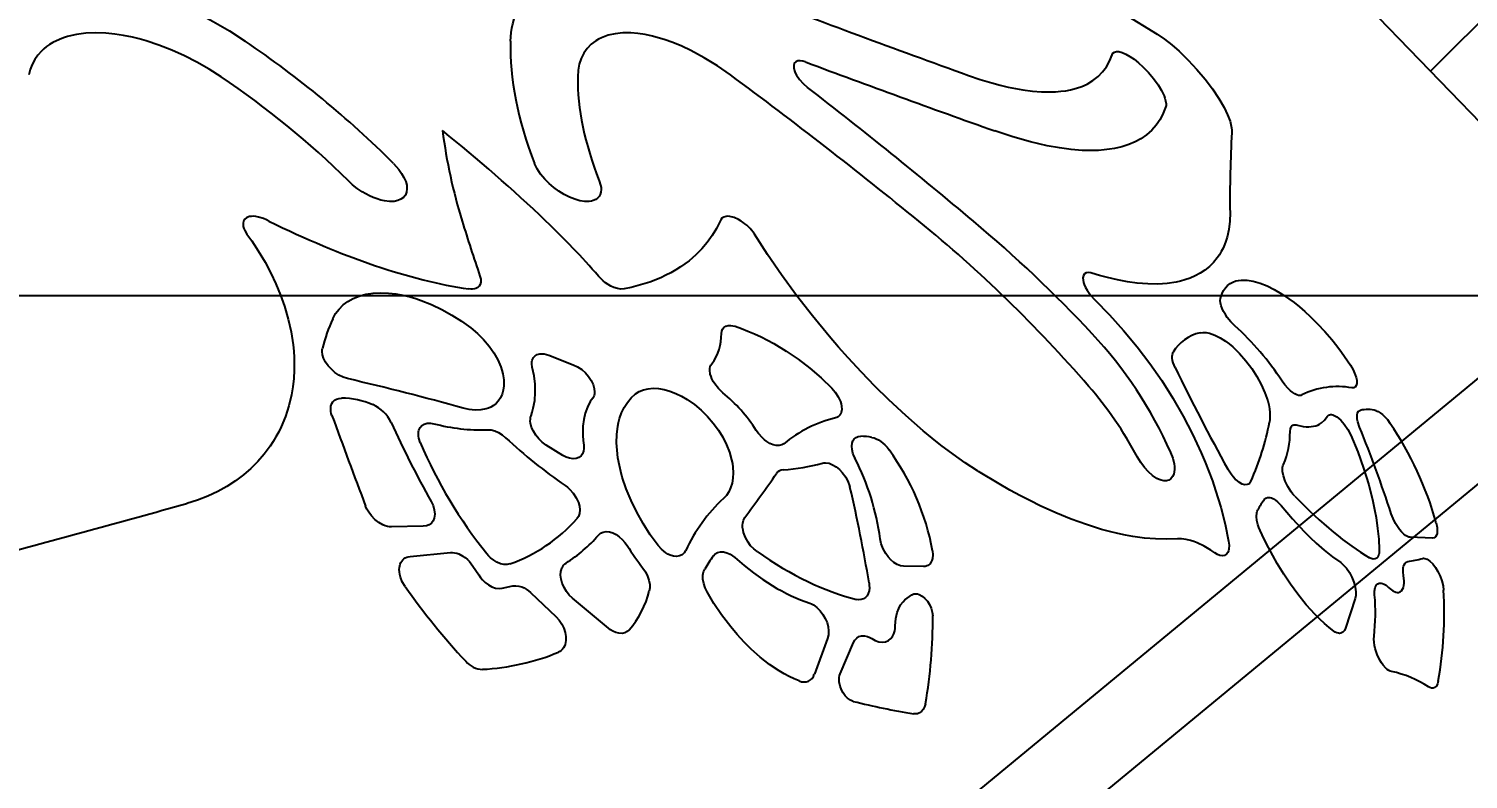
# Model space of a CAD drawing. Extents: x 5 to 829, y 5 to 582.
# Drawn here: x 136.94 to 149.3, y 414.46 to 420.91 of the extents above; entities that cross this region are included whole.
import ezdxf

# ---------------------------------------------------------------- set-up
doc = ezdxf.new("R2010")
doc.units = 0
doc.header["$LTSCALE"] = 7
doc.header["$MEASUREMENT"] = 0
doc.layers.get('DEFPOINTS').update_dxf_attribs({"linetype": 'CONTINUOUS', "lineweight": 15})
doc.layers.add('DIMENSIONS', color=2, linetype='CONTINUOUS')
doc.layers.add('HATCH', color=3, linetype='CONTINUOUS')
doc.layers.add('OUTLINE', color=7, linetype='CONTINUOUS', lineweight=25)
doc.styles.add('ITALICT', font='ITALICT.shx', dxfattribs={"width": 0.8, "height": 3})
doc.dimstyles.get("Standard").update_dxf_attribs({"dimtxt": 3, "dimasz": 3, "dimexe": 0.5, "dimexo": 0.5, "dimgap": 0.8, "dimtad": 1, "dimdsep": 46, "dimtxsty": 'ITALICT', "dimcen": 0.09, "dimazin": 2, "dimtfac": 1, "dimtmove": 0, "dimatfit": 3, "dimfxl": 1, "dimtolj": 1, "dimtzin": 0, "dimarcsym": 0})

# ---------------------------------------------------------------- blocks, each defined once
blk = doc.blocks.new('*D16')
at = {"layer": 'DEFPOINTS', "color": 0}
for p in [(138.92, 441.617), (108.774, 418.617), (150.796, 418.617)]:
    blk.add_point(p, dxfattribs=at)
at = {"layer": 'DIMENSIONS', "color": 0, "lineweight": -2}
for p, q in [((138.42, 441.617), (108.274, 441.617)), ((108.774, 438.617), (108.774, 421.617)), ((150.296, 418.617), (108.274, 418.617))]:
    blk.add_line(p, q, dxfattribs=at)
at = {"layer": 'DIMENSIONS', "color": 0}
for points in [[(109.274, 438.617), (108.274, 438.617), (108.774, 441.617)], [(108.274, 421.617), (109.274, 421.617), (108.774, 418.617)]]:
    blk.add_solid(points, dxfattribs=at)
at = {"layer": 'DIMENSIONS', "color": 0, "insert": (106.474, 430.117), "char_height": 3, "attachment_point": 5, "rotation": 90, "style": 'ITALICT'}
blk.add_mtext('\\A1;23', dxfattribs=at)
blk = doc.blocks.new('*D58')
at = {"layer": 'DEFPOINTS', "color": 0}
for p in [(145.811, 502.617), (166.811, 418.39), (158.542, 416.329)]:
    blk.add_point(p, dxfattribs=at)
at = {"layer": 'DIMENSIONS', "color": 0, "lineweight": -2}
for p, q in [((145.326, 502.496), (137.057, 500.434)), ((138.268, 497.644), (157.817, 419.24)), ((166.326, 418.269), (158.057, 416.208))]:
    blk.add_line(p, q, dxfattribs=at)
at = {"layer": 'DIMENSIONS', "color": 0}
for points in [[(138.753, 497.765), (137.783, 497.523), (137.542, 500.555)], [(157.331, 419.119), (158.302, 419.361), (158.542, 416.329)]]:
    blk.add_solid(points, dxfattribs=at)
at = {"layer": 'DIMENSIONS', "color": 0, "insert": (145.707, 477.314), "char_height": 3, "attachment_point": 5, "rotation": 284, "style": 'ITALICT'}
blk.add_mtext('\\A1;86.8', dxfattribs=at)
blk = doc.blocks.new('*D73')
at = {"layer": 'DEFPOINTS', "color": 0}
for p in [(150.569, 418.883), (151.015, 418.343), (139.695, 409.912)]:
    blk.add_point(p, dxfattribs=at)
at = {"layer": 'DIMENSIONS', "color": 0, "lineweight": -2}
for p, q in [((150.183, 418.565), (139.309, 409.594)), ((150.629, 418.025), (139.755, 409.054)), ((137.786, 412.227), (135.877, 414.541)), ((140.14, 409.372), (139.695, 409.912)), ((140.14, 409.372), (149.957, 397.472)), ((142.049, 407.058), (143.958, 404.744))]:
    blk.add_line(p, q, dxfattribs=at)
at = {"layer": 'DIMENSIONS', "color": 0}
for points in [[(137.4, 411.908), (138.171, 412.545), (139.695, 409.912)], [(142.435, 407.376), (141.664, 406.74), (140.14, 409.372)]]:
    blk.add_solid(points, dxfattribs=at)
at = {"layer": 'DIMENSIONS', "color": 0, "insert": (148.751, 402.549), "char_height": 3, "attachment_point": 5, "rotation": 309.5211, "style": 'ITALICT'}
blk.add_mtext('\\A1;%%c0.7', dxfattribs=at)
blk = doc.blocks.new('*D74')
at = {"layer": 'DEFPOINTS', "color": 0}
for p in [(145.811, 502.617), (166.811, 502.617), (161.317, 485.699), (166.811, 418.39), (166.811, 225.567)]:
    blk.add_point(p, dxfattribs=at)
at = {"layer": 'DIMENSIONS', "color": 0, "lineweight": -2}
blk.add_arc((166.811, 418.39), 67.532, 92.54547, 101.45453, dxfattribs=at)
at = {"layer": 'DIMENSIONS', "color": 0}
for points in [[(163.823, 485.356), (163.801, 486.356), (166.811, 485.923)], [(153.289, 485.065), (153.51, 484.09), (150.473, 483.917)]]:
    blk.add_solid(points, dxfattribs=at)
at = {"layer": 'DIMENSIONS', "color": 0, "insert": (158.3, 487.702), "char_height": 3, "attachment_point": 5, "rotation": 7, "style": 'ITALICT'}
blk.add_mtext('\\A1;14%%d', dxfattribs=at)

msp = doc.modelspace()

# ---------------------------------------------------------------- hatches: boundary and pattern name
at = {"layer": 'HATCH'}
h = msp.add_hatch(dxfattribs=at)
h.set_pattern_fill('ANSI31', color=256, scale=15)
h.set_pattern_definition([(45, (39.085, 223.1485), (-1.325825, 1.325825), [])])
h.paths.add_polyline_path([(163.5609, 417.9913), (161.3346, 426.9205), (151.0146, 418.3432, -0.165987), (153.3109, 411.6168), (153.3109, 410.1168, -0.061275), (151.6712, 396.7872, 0.0447876), (150.8409, 391.4828, 0.1629163), (151.1154, 390.4391, -0.2515253), (151.2393, 389.0252), (150.9987, 388.4645, 0.103378), (150.8609, 387.7828), (151.5609, 282.0428, 0.1305807), (151.9081, 280.7699, -0.2590002), (151.936, 279.3139, 0.187122), (151.6811, 277.1594), (152.8799, 272.5011, -0.0630506), (153.5109, 267.5168), (153.5109, 266.0168, -0.049859), (152.8025, 258.93, -0.4995696), (154.684, 254.5168), (160.8328, 250.9668), (163.5609, 250.9668)])
h.paths.add_polyline_path([(157.179, 443.5878), (138.9642, 441.2696), (139.8109, 434.6168, 0.1617445), (144.1742, 425.5215), (150.2231, 419.2586, -0.0116051), (150.5692, 418.8832), (161.1466, 427.6744)])
h.paths.add_polyline_path([(151.5308, 466.2415), (136.0369, 464.2696), (138.8758, 441.964), (157.0085, 444.2718)])
h.paths.add_polyline_path([(145.8826, 488.8952), (133.1096, 487.2696), (135.9485, 464.964), (151.3603, 466.9255)])
h.paths.add_polyline_path([(141.6885, 502.6168), (134.6361, 502.6168, -0.445004), (131.5679, 499.3835), (133.0213, 487.964), (145.7121, 489.5792), (144.5928, 494.0682), (143.8651, 493.8867)])
h.paths.add_polyline_path([(163.5609, 494.6168), (162.8109, 494.6168), (162.8109, 502.6168), (150.3109, 502.6168), (150.0087, 502.3146), (151.6275, 495.8221), (150.8997, 495.6407), (163.5609, 444.8595)])
h.paths.add_polyline_path([(163.5609, 502.6168), (162.8109, 502.6168), (162.8109, 494.6168), (163.5609, 494.6168)], flags=17)
h.paths.add_polyline_path([(150.0087, 502.3146), (149.39, 501.6959), (150.8997, 495.6407), (151.6275, 495.8221)])
h.paths.add_polyline_path([(142.4614, 502.6168), (141.6885, 502.6168), (143.8651, 493.8867), (144.5928, 494.0682)], flags=17)
h.paths.add_polyline_path([(142.3888, 481.3235), (144.6594, 472.2166), (149.0257, 473.3052), (146.7551, 482.4122)], flags=24)
h.paths.add_polyline_path([(138.3808, 455.1787), (147.4877, 457.4493), (146.3991, 461.8156), (137.2922, 459.545)], flags=24)
h.paths.add_polyline_path([(155.278, 485.0642), (161.8714, 485.8738), (161.3229, 490.3402), (154.7296, 489.5307)], flags=24)
h.paths.add_polyline_path([(162.118, 316.3862), (171.5038, 316.3862), (171.5038, 320.8862), (162.118, 320.8862)], flags=9)

# ---------------------------------------------------------------- linework, layer by layer
at = {"layer": 'OUTLINE'}
for p, q in [((144.1742, 425.5215), (150.2231, 419.2586)), ((147.2563, 419.33), (147.2544, 419.2586)), ((138.9994, 419.2586), (138.9791, 419.2686)), ((142.8812, 419.2686), (142.8767, 419.2586)), ((141.4051, 418.1055), (141.615, 418.0242)), ((141.5257, 417.2447), (141.381, 417.3339)), ((140.3264, 416.6359), (140.0532, 416.6315)), ((148.995, 416.5335), (148.804, 416.5415)), ((140.212, 416.3767), (140.5602, 416.4104)), ((140.7529, 416.2945), (140.8023, 416.2178)), ((144.6218, 416.289), (144.4521, 416.2926)), ((141.0051, 416.1029), (141.0955, 416.1229)), ((141.2474, 416.067), (141.4672, 415.8584)), ((141.9169, 415.76), (141.6085, 416.0172)), ((144.483, 416.0195), (144.523, 416.0464)), ((148.331, 416.0155), (148.2473, 415.759)), ((143.7986, 415.6721), (143.6855, 415.3639)), ((143.9075, 415.3687), (144.0217, 415.6366))]:
    msp.add_line(p, q, dxfattribs=at)
for points in [[(144.0417, 422.1176), (144.2806, 422.0356), (144.5196, 421.9465), (144.7587, 421.8504), (144.998, 421.7473), (145.2375, 421.6373), (145.4772, 421.5203), (145.6691, 421.4219), (145.861, 421.3191), (146.0532, 421.212), (146.1973, 421.129), (146.3415, 421.0436), (146.6302, 420.8659)], [(137.4004, 421.3656), (137.4681, 421.3564), (137.5363, 421.345), (137.607, 421.331), (137.6781, 421.3149), (137.8189, 421.277), (137.9601, 421.2312), (138.1011, 421.178), (138.2413, 421.1178), (138.3801, 421.0509), (138.522, 420.9749), (138.6613, 420.8926), (138.7971, 420.8046)], [(141.0755, 420.8046), (141.0812, 420.8806), (141.0869, 420.9172), (141.0945, 420.9528), (141.1074, 420.9984), (141.1236, 421.042), (141.1431, 421.0833), (141.1706, 421.1299), (141.2028, 421.1728), (141.2394, 421.2121), (141.2801, 421.2474), (141.3251, 421.2788), (141.3776, 421.3078), (141.4342, 421.332), (141.4947, 421.3513), (141.5586, 421.3656)], [(138.5893, 420.4987), (138.4871, 420.564), (138.382, 420.6244), (138.2745, 420.6794), (138.1655, 420.7287), (138.0554, 420.7717), (137.9452, 420.808), (137.8868, 420.8243), (137.8286, 420.8386), (137.7515, 420.8543), (137.6752, 420.866), (137.6002, 420.8734), (137.5124, 420.8765), (137.4276, 420.873), (137.3468, 420.8627), (137.3076, 420.8548), (137.2697, 420.845), (137.2342, 420.8337), (137.2002, 420.8207), (137.1428, 420.7926), (137.1158, 420.7762), (137.0905, 420.7584), (137.0674, 420.7397), (137.0458, 420.7196), (137.0146, 420.6845), (136.988, 420.6462), (136.9661, 420.6049), (136.9492, 420.561), (136.9372, 420.5146)], [(142.9652, 420.5146), (142.8539, 420.5922), (142.7399, 420.6625), (142.6823, 420.6947), (142.6244, 420.7246), (142.5473, 420.7609), (142.4705, 420.7928), (142.3943, 420.8199), (142.3448, 420.835), (142.296, 420.8479), (142.232, 420.8615), (142.1695, 420.8708), (142.1091, 420.8757), (142.0398, 420.8757), (141.9744, 420.869), (141.9136, 420.8555), (141.885, 420.8462), (141.8578, 420.8352), (141.8323, 420.8227), (141.8083, 420.8085), (141.7681, 420.7782), (141.7336, 420.7426), (141.705, 420.7021), (141.6825, 420.6571), (141.6663, 420.6079), (141.6562, 420.555), (141.6525, 420.4987)], [(146.6302, 420.8659), (146.6921, 420.8235), (146.7563, 420.7732), (146.819, 420.7186), (146.8978, 420.6423), (146.9725, 420.5618), (147.0419, 420.4791), (147.1047, 420.3959), (147.1596, 420.3138), (147.2054, 420.2344), (147.2348, 420.1734), (147.2564, 420.1164), (147.2645, 420.0876), (147.2698, 420.0607), (147.272, 420.0395), (147.272, 420.02)], [(145.0095, 420.511), (145.1113, 420.4762), (145.2108, 420.4459), (145.2809, 420.427), (145.3494, 420.4107), (145.4139, 420.3974), (145.4766, 420.3866), (145.5586, 420.3759), (145.6373, 420.3699), (145.7122, 420.3686), (145.7583, 420.3703), (145.8027, 420.374), (145.845, 420.3796), (145.8856, 420.3872), (145.9368, 420.4003), (145.9845, 420.4169), (146.0286, 420.4369), (146.0787, 420.4666), (146.1231, 420.5014), (146.1617, 420.5411), (146.1945, 420.5855), (146.2214, 420.6344), (146.2427, 420.6877)], [(146.2427, 420.6877), (146.2505, 420.702), (146.2632, 420.7117), (146.2806, 420.7163), (146.3021, 420.7155), (146.3299, 420.7082), (146.361, 420.6947), (146.3962, 420.6744), (146.4325, 420.6492), (146.4707, 420.6184), (146.508, 420.5844), (146.5563, 420.5345), (146.5996, 420.4829), (146.6377, 420.4302), (146.6674, 420.3815), (146.6896, 420.3356), (146.6976, 420.3141), (146.7032, 420.2937), (146.707, 420.2656), (146.7064, 420.2534), (146.704, 420.2425)], [(143.608, 420.6272), (143.5853, 420.6341), (143.5641, 420.6372), (143.5424, 420.6355), (143.5252, 420.6279), (143.5135, 420.615), (143.5079, 420.5968), (143.5084, 420.5746), (143.5147, 420.55), (143.5221, 420.5321), (143.5319, 420.5136), (143.5571, 420.4767), (143.59, 420.4401), (143.6279, 420.407)], [(146.704, 420.2425), (146.6825, 420.1856), (146.6554, 420.1328), (146.6226, 420.0842), (146.5841, 420.0402), (146.5399, 420.0008), (146.49, 419.9661), (146.4403, 419.9392), (146.3861, 419.9163), (146.3275, 419.8976), (146.2646, 419.8831), (146.2214, 419.8759), (146.1764, 419.8705), (146.1276, 419.8669), (146.0769, 419.8651), (145.986, 419.8668), (145.8904, 419.8742), (145.7903, 419.8873), (145.6862, 419.906), (145.6147, 419.9215), (145.5417, 419.9393), (145.3916, 419.982), (145.2366, 420.0335)], [(140.0709, 419.7534), (140.0942, 419.7287), (140.1154, 419.7032), (140.1403, 419.6683), (140.1604, 419.633), (140.1752, 419.5979), (140.1834, 419.5663), (140.1859, 419.5358), (140.1822, 419.5074), (140.1721, 419.4823), (140.1562, 419.4619), (140.1345, 419.4459), (140.1075, 419.4348), (140.0763, 419.4286), (140.0353, 419.4275), (139.9918, 419.4327), (139.9603, 419.4397), (139.9285, 419.4494), (139.8961, 419.4616), (139.8638, 419.476), (139.8017, 419.5101), (139.7593, 419.5388), (139.7193, 419.5703), (139.6826, 419.604)], [(141.8383, 419.604), (141.8498, 419.5666), (141.8528, 419.5485), (141.8539, 419.5309), (141.8521, 419.5088), (141.8465, 419.4886), (141.8372, 419.4708), (141.824, 419.4557), (141.807, 419.4436), (141.7866, 419.4348), (141.7701, 419.4305), (141.7523, 419.428), (141.7135, 419.428), (141.6721, 419.4342), (141.6293, 419.4461), (141.5831, 419.4642), (141.5373, 419.4872), (141.4914, 419.5153), (141.4476, 419.5471), (141.4067, 419.582), (141.3696, 419.6193), (141.3334, 419.6631), (141.3037, 419.7083), (141.2917, 419.731), (141.282, 419.7534)], [(138.7823, 419.2586), (138.7779, 419.24), (138.7779, 419.2269), (138.78, 419.2132), (138.785, 419.196), (138.7924, 419.1787), (138.8113, 419.1477)], [(138.9791, 419.2686), (138.9525, 419.2804), (138.911, 419.2935), (138.8884, 419.2978), (138.8665, 419.2997), (138.8494, 419.2993), (138.8337, 419.2971), (138.8111, 419.2891), (138.7935, 419.276), (138.7823, 419.2586)], [(142.8767, 419.2586), (142.845, 419.195), (142.808, 419.1339), (142.766, 419.0754), (142.7189, 419.0199), (142.6668, 418.9675), (142.6098, 418.9185), (142.5732, 418.8907), (142.535, 418.8643), (142.4952, 418.8392), (142.4537, 418.8155), (142.4106, 418.7932), (142.366, 418.7724), (142.2722, 418.7351), (142.1728, 418.7039), (142.1127, 418.6886), (142.051, 418.6753)], [(143.0572, 419.2586), (143.0332, 419.2724), (142.9963, 419.2887), (142.9605, 419.2981), (142.9437, 419.2997), (142.928, 419.299), (142.9074, 419.2937), (142.8913, 419.2833), (142.8812, 419.2686)], [(147.2544, 419.2586), (147.2463, 419.1875), (147.2316, 419.1199), (147.2216, 419.0875), (147.21, 419.0561), (147.1966, 419.0258), (147.1815, 418.9967), (147.1647, 418.9687), (147.1461, 418.942), (147.115, 418.9043), (147.0801, 418.8697), (147.0413, 418.8383), (146.9988, 418.8104), (146.9579, 418.7884), (146.9141, 418.7693), (146.8675, 418.7532), (146.8309, 418.743), (146.7928, 418.7345), (146.7162, 418.7231), (146.6348, 418.7179), (146.5489, 418.7188), (146.4592, 418.7259), (146.3763, 418.7372), (146.2909, 418.753), (146.2032, 418.7732), (146.1362, 418.7911), (146.068, 418.8113)], [(138.8113, 419.1477), (138.8534, 419.0879), (138.8934, 419.0274), (138.931, 418.9668), (138.9665, 418.9056), (139.0161, 418.8124), (139.0607, 418.7182), (139.1, 418.6231), (139.134, 418.5273), (139.166, 418.4172), (139.1905, 418.3069), (139.2074, 418.1966), (139.2129, 418.1411), (139.2163, 418.0858), (139.2176, 418.0318), (139.217, 417.9782), (139.2128, 417.9064), (139.2049, 417.8354), (139.1932, 417.7653), (139.1711, 417.6712), (139.1417, 417.5795), (139.1049, 417.4906), (139.0838, 417.4473), (139.0608, 417.4049), (139.0362, 417.3636), (139.0098, 417.3232), (138.9603, 417.2563), (138.9056, 417.1928), (138.846, 417.133), (138.7815, 417.077), (138.7123, 417.0251), (138.6387, 416.9775), (138.5609, 416.9346), (138.4756, 416.8948), (138.3863, 416.8604), (138.2935, 416.8313)], [(145.0875, 417.1118), (144.9817, 417.1812), (144.8768, 417.2551), (144.7731, 417.3329), (144.6962, 417.3938), (144.62, 417.4565), (144.4701, 417.587), (144.3239, 417.7234), (144.2051, 417.8407), (144.0892, 417.9607), (143.9764, 418.083), (143.894, 418.176), (143.8133, 418.2698), (143.6699, 418.4442), (143.5333, 418.6203), (143.4039, 418.7968), (143.2826, 418.973), (143.17, 419.1477)], [(146.068, 418.8113), (146.0601, 418.8135), (146.0383, 418.8163), (146.0197, 418.8132), (146.0057, 418.8044), (145.9968, 418.7901), (145.993, 418.7717), (145.9941, 418.7507), (145.9981, 418.7321), (146.0047, 418.7125), (146.0151, 418.6892), (146.0281, 418.6656), (146.0583, 418.6221), (146.0945, 418.5818)], [(140.813, 418.7847), (140.8191, 418.7595), (140.8198, 418.7353), (140.8143, 418.7136), (140.806, 418.7), (140.794, 418.6887), (140.7786, 418.6804), (140.7647, 418.6762), (140.7494, 418.6739), (140.7333, 418.6737), (140.7166, 418.6753)], [(142.051, 418.6753), (142.0237, 418.6738), (141.9932, 418.6787), (141.962, 418.6889), (141.9381, 418.6999), (141.9149, 418.7131), (141.8918, 418.7289), (141.87, 418.7464), (141.8316, 418.7847)], [(147.1735, 418.5925), (147.1798, 418.615), (147.1877, 418.6361), (147.2006, 418.6619), (147.2164, 418.6849), (147.235, 418.7047), (147.2563, 418.7213), (147.2805, 418.7345), (147.3073, 418.7441), (147.3288, 418.7489), (147.3516, 418.7517), (147.3763, 418.7524), (147.4023, 418.7511), (147.4565, 418.7422), (147.514, 418.7255), (147.5741, 418.7015), (147.6359, 418.6707), (147.6986, 418.6339), (147.7615, 418.5917), (147.8071, 418.5578), (147.8523, 418.5218), (147.8993, 418.4815), (147.9454, 418.4391), (148.009, 418.3762), (148.0706, 418.3098), (148.1299, 418.2405), (148.1726, 418.1869), (148.2137, 418.1323), (148.2903, 418.0204)], [(139.5491, 418.4195), (139.573, 418.4632), (139.6027, 418.503), (139.6381, 418.5384), (139.6789, 418.569), (139.7248, 418.5945), (139.7754, 418.6147), (139.8334, 418.6301), (139.8952, 418.6394), (139.9602, 418.6426), (140.0276, 418.6401), (140.089, 418.6331), (140.1513, 418.6219), (140.214, 418.6069), (140.261, 418.5931), (140.308, 418.5774), (140.3978, 418.5417), (140.4861, 418.4996), (140.5723, 418.4515), (140.6554, 418.3982), (140.7352, 418.3401)], [(146.0945, 418.5818), (146.2214, 418.4525), (146.3426, 418.318), (146.4579, 418.1789), (146.5671, 418.0354), (146.6697, 417.8881), (146.7654, 417.7372), (146.8541, 417.5833), (146.9353, 417.4266), (147.009, 417.2676), (147.043, 417.1872), (147.0749, 417.1064), (147.1047, 417.0256), (147.1324, 416.9444), (147.1767, 416.7994), (147.2141, 416.654), (147.2446, 416.5086)], [(147.2969, 418.3592), (147.2631, 418.3933), (147.2331, 418.4308), (147.216, 418.4562), (147.2011, 418.4822), (147.1891, 418.5071), (147.1799, 418.5316), (147.1738, 418.5552), (147.1717, 418.5766), (147.1735, 418.5925)], [(140.7352, 418.3401), (140.792, 418.2922), (140.8441, 418.2403), (140.8909, 418.1851), (140.9315, 418.1273), (140.9654, 418.0676), (140.9918, 418.0068), (141.0019, 417.9763), (141.0098, 417.9459), (141.0181, 417.8935), (141.0193, 417.8678), (141.0187, 417.8425), (141.0137, 417.8058), (141.004, 417.7712), (140.9892, 417.7393), (140.9695, 417.7108), (140.9509, 417.6914), (140.9296, 417.6745), (140.9056, 417.6605), (140.8861, 417.6518), (140.8654, 417.6449), (140.8208, 417.6362), (140.773, 417.6345), (140.7213, 417.6396), (140.6685, 417.6514)], [(142.8876, 418.2918), (142.8899, 418.3121), (142.8969, 418.3302), (142.9084, 418.345), (142.9243, 418.3557), (142.9441, 418.3615), (142.9667, 418.3624), (142.986, 418.3598), (143.0055, 418.3546)], [(143.0055, 418.3546), (143.0605, 418.3355), (143.1155, 418.3142), (143.1716, 418.2903), (143.2275, 418.2641), (143.3365, 418.2067), (143.4432, 418.142), (143.5469, 418.0708), (143.647, 417.9935), (143.743, 417.9107), (143.8346, 417.8231)], [(146.9992, 418.299), (147.024, 418.3021), (147.0514, 418.3006), (147.0808, 418.2948), (147.1036, 418.2878), (147.1268, 418.2786), (147.1718, 418.2557), (147.2172, 418.2265), (147.2486, 418.2031), (147.2793, 418.1775), (147.3381, 418.1212), (147.3929, 418.0592), (147.4427, 417.9932), (147.4871, 417.9243), (147.5252, 417.8538), (147.5564, 417.7828), (147.5798, 417.7127), (147.5883, 417.6783), (147.5945, 417.6447), (147.5981, 417.6141), (147.5994, 417.5846), (147.5983, 417.5574), (147.5948, 417.5318)], [(139.6747, 417.905), (139.6374, 417.9171), (139.6014, 417.9353), (139.5676, 417.9582), (139.5368, 417.985), (139.5098, 418.0148), (139.4873, 418.0466), (139.4702, 418.0794), (139.4604, 418.1092), (139.4565, 418.1385), (139.457, 418.1524), (139.4595, 418.1657)], [(141.2626, 418.0022), (141.2582, 418.0333), (141.2588, 418.049), (141.2615, 418.0638), (141.2659, 418.0761), (141.2721, 418.0873), (141.2859, 418.1017), (141.3043, 418.1121), (141.326, 418.1178), (141.3447, 418.1187), (141.3643, 418.1169), (141.3847, 418.1124), (141.4051, 418.1055)], [(146.7848, 418.0008), (146.7688, 418.0409), (146.7634, 418.0606), (146.7602, 418.0797), (146.7593, 418.0975), (146.7609, 418.1136), (146.7679, 418.1319)], [(141.2516, 417.5862), (141.2622, 417.6176), (141.271, 417.6499), (141.283, 417.7168), (141.2879, 417.7862), (141.2859, 417.8573), (141.2775, 417.9295), (141.2626, 418.0022)], [(141.615, 418.0242), (141.6521, 418.0062), (141.687, 417.9825), (141.7183, 417.9547), (141.7455, 417.9235), (141.7681, 417.8898), (141.7851, 417.8548), (141.7954, 417.8199), (141.798, 417.7896), (141.7966, 417.7743), (141.793, 417.7598), (141.7881, 417.748), (141.7814, 417.7375)], [(142.8989, 417.7839), (142.8621, 417.8191), (142.8309, 417.8592), (142.8174, 417.8812), (142.806, 417.9036), (142.7978, 417.9241), (142.7919, 417.9442), (142.7876, 417.9771), (142.7883, 417.9929), (142.7912, 418.0077), (142.7963, 418.0209), (142.8036, 418.0325)], [(148.2903, 418.0204), (148.314, 417.9792), (148.3321, 417.9373), (148.3395, 417.9137), (148.3442, 417.8913), (148.3457, 417.8761), (148.3453, 417.8622), (148.3412, 417.8453), (148.3324, 417.8329), (148.3192, 417.8263), (148.3039, 417.826)], [(142.1501, 417.773), (142.1818, 417.7936), (142.2181, 417.8088), (142.2581, 417.8182), (142.3008, 417.8217), (142.3473, 417.8193), (142.3955, 417.811), (142.4443, 417.7973), (142.4952, 417.7778), (142.5453, 417.7535), (142.5941, 417.725), (142.6557, 417.6819), (142.7138, 417.6333), (142.7678, 417.58), (142.8169, 417.5229), (142.861, 417.4628), (142.8992, 417.4005), (142.9313, 417.3364), (142.9564, 417.2723), (142.9747, 417.2077), (142.9811, 417.1755), (142.9854, 417.1435), (142.9882, 417.0962), (142.9859, 417.0504), (142.9785, 417.0065), (142.9657, 416.9654), (142.9498, 416.9318), (142.9294, 416.9014), (142.9047, 416.8749)], [(143.8346, 417.8231), (143.8652, 417.7877), (143.8903, 417.7489), (143.9089, 417.7084), (143.9152, 417.6883), (143.9193, 417.6686), (143.921, 417.6404), (143.9166, 417.6144), (143.912, 417.6027), (143.9058, 417.5922), (143.8984, 417.5837), (143.8896, 417.5766), (143.8796, 417.5712), (143.8686, 417.5675)], [(147.8744, 417.7639), (147.866, 417.7608), (147.8563, 417.7598), (147.8437, 417.7612), (147.8303, 417.7652), (147.8129, 417.7734), (147.7952, 417.7847), (147.775, 417.801), (147.7554, 417.8196), (147.7282, 417.8506), (147.704, 417.8841)], [(139.5418, 417.5872), (139.5361, 417.6052), (139.5324, 417.6233), (139.5308, 417.647), (139.5331, 417.6695), (139.5399, 417.6898), (139.55, 417.7055), (139.5638, 417.7187), (139.5809, 417.7285), (139.6006, 417.7348), (139.6222, 417.7371)], [(141.7814, 417.7375), (141.7606, 417.7069), (141.7361, 417.6594), (141.7176, 417.6079), (141.7049, 417.5529), (141.698, 417.4952), (141.6963, 417.4561), (141.6969, 417.4161), (141.6997, 417.3743), (141.7047, 417.332)], [(142.3433, 416.4711), (142.2759, 416.5634), (142.2145, 416.6588), (142.1594, 416.7567), (142.1109, 416.8563), (142.0695, 416.9568), (142.0358, 417.0576), (142.022, 417.1078), (142.0103, 417.1577), (141.9982, 417.2237), (141.9902, 417.2887), (141.9865, 417.3524), (141.9882, 417.4251), (141.9965, 417.4949), (142.0034, 417.5286), (142.0121, 417.5612), (142.0298, 417.6111), (142.0525, 417.6577), (142.0801, 417.7005), (142.1127, 417.7391), (142.1501, 417.773)], [(141.381, 417.3339), (141.3484, 417.3581), (141.319, 417.3867), (141.2934, 417.4184), (141.2725, 417.452), (141.2571, 417.4862), (141.2477, 417.5212), (141.2455, 417.5397), (141.2457, 417.5577), (141.2477, 417.5725), (141.2516, 417.5862)], [(147.8346, 417.506), (147.8857, 417.4943), (147.9102, 417.4914), (147.9337, 417.4907), (147.9737, 417.4949), (147.9924, 417.4996), (148.0099, 417.5061), (148.0262, 417.5142), (148.0415, 417.524), (148.0684, 417.5484), (148.0903, 417.5785)], [(148.0903, 417.5785), (148.0956, 417.5854), (148.1022, 417.5906), (148.1102, 417.5941), (148.1194, 417.5957), (148.1293, 417.5952), (148.1399, 417.5928), (148.1562, 417.586), (148.173, 417.5759), (148.1901, 417.5629), (148.2068, 417.5477), (148.2378, 417.513), (148.2694, 417.4669), (148.2947, 417.4182)], [(148.3691, 417.4883), (148.3541, 417.5338), (148.3497, 417.5557), (148.3476, 417.5764), (148.3484, 417.595), (148.3522, 417.6108), (148.361, 417.6245), (148.3744, 417.6321)], [(148.5116, 417.6291), (148.5285, 417.6228), (148.5466, 417.6121), (148.5655, 417.5974), (148.5838, 417.5802), (148.6081, 417.5526), (148.6301, 417.5225)], [(140.2998, 417.3552), (140.2878, 417.3922), (140.2846, 417.4113), (140.2836, 417.43), (140.2849, 417.4467), (140.2884, 417.4624), (140.2984, 417.4838), (140.3141, 417.5016), (140.3346, 417.5143), (140.3597, 417.5212), (140.3877, 417.5219), (140.4165, 417.5171)], [(140.8774, 417.4662), (140.9086, 417.4642), (140.9414, 417.4552), (140.9734, 417.4408), (141.0048, 417.421), (141.0334, 417.3974)], [(143.4235, 417.3454), (143.4051, 417.3346), (143.3827, 417.3293), (143.3581, 417.3299), (143.3308, 417.3364), (143.3034, 417.3482), (143.2768, 417.3642), (143.2573, 417.3789), (143.2388, 417.3954), (143.2057, 417.4321), (143.1868, 417.459)], [(147.7721, 417.4496), (147.7747, 417.4726), (147.7825, 417.4915), (147.7884, 417.4988), (147.7956, 417.5042), (147.8039, 417.5076), (147.8134, 417.509), (147.8237, 417.5085), (147.8346, 417.506)], [(141.7047, 417.332), (141.7063, 417.3058), (141.7031, 417.2809), (141.6947, 417.2586), (141.6812, 417.2403), (141.6625, 417.2265), (141.6394, 417.2183), (141.6122, 417.2162), (141.5835, 417.2204), (141.5544, 417.2301), (141.5257, 417.2447)], [(144.035, 417.22), (144.0251, 417.2421), (144.0171, 417.2646), (144.01, 417.2946), (144.0075, 417.3236), (144.0101, 417.3504), (144.0168, 417.3704), (144.0279, 417.3872), (144.0435, 417.3998), (144.0622, 417.4071), (144.0834, 417.4092)], [(144.1805, 417.3998), (144.1984, 417.3954), (144.2165, 417.3885), (144.2363, 417.3783), (144.2556, 417.3658), (144.2898, 417.3372), (144.3101, 417.3156), (144.3282, 417.2923)], [(148.2947, 417.4182), (148.353, 417.2771), (148.404, 417.1352), (148.4476, 416.9929), (148.4831, 416.8509), (148.4979, 416.7802), (148.5105, 416.71), (148.5239, 416.6172), (148.5333, 416.5255), (148.5386, 416.4351)], [(146.7461, 417.2703), (146.7642, 417.2214), (146.7754, 417.1726), (146.7781, 417.1483), (146.7785, 417.1249), (146.7765, 417.104), (146.7723, 417.0848), (146.7627, 417.0627), (146.7486, 417.045), (146.7299, 417.0328), (146.7104, 417.0273), (146.6888, 417.0269), (146.6659, 417.0312), (146.6473, 417.0379), (146.6284, 417.0472), (146.5911, 417.0719), (146.5557, 417.103), (146.5204, 417.1422), (146.4889, 417.1851), (146.4619, 417.2302)], [(143.7553, 417.1789), (143.7681, 417.1814), (143.7819, 417.1819), (143.8115, 417.1769), (143.8415, 417.1654), (143.8719, 417.1472), (143.9001, 417.1242), (143.9255, 417.0976), (143.9546, 417.0577), (143.9771, 417.0149), (143.9854, 416.9932), (143.9915, 416.9717)], [(146.8039, 416.5268), (146.7117, 416.5241), (146.6172, 416.5268), (146.5206, 416.535), (146.4221, 416.5485), (146.3572, 416.5601), (146.2917, 416.5737), (146.222, 416.5905), (146.1517, 416.6095), (146.0221, 416.6499), (145.8912, 416.6973), (145.7593, 416.7514), (145.6267, 416.8117), (145.5412, 416.8536), (145.4556, 416.8978), (145.3638, 416.9476), (145.2721, 416.9998), (145.0951, 417.107), (145.0875, 417.1118)], [(147.4359, 417.0218), (147.4304, 417.0119), (147.423, 417.0038), (147.4144, 416.9977), (147.4044, 416.9939), (147.3841, 416.993), (147.3616, 416.9992), (147.3382, 417.0117), (147.3196, 417.0254), (147.3016, 417.0416), (147.2826, 417.0617), (147.2653, 417.0836), (147.2367, 417.128)], [(147.8129, 416.8936), (147.796, 416.9124), (147.7801, 416.9328), (147.752, 416.9773), (147.7297, 417.024), (147.7143, 417.0702), (147.7078, 417.1065), (147.7068, 417.1238), (147.7075, 417.14), (147.7101, 417.1548), (147.7148, 417.1677)], [(141.5455, 416.9861), (141.5645, 416.972), (141.5823, 416.9562), (141.6142, 416.9205), (141.6401, 416.881), (141.6586, 416.8398), (141.667, 416.808), (141.6703, 416.7765), (141.6677, 416.7466), (141.6595, 416.7213), (141.6456, 416.6999)], [(140.3942, 416.8482), (140.4106, 416.8131), (140.421, 416.7766), (140.4244, 416.7404), (140.4233, 416.7231), (140.42, 416.7066), (140.4107, 416.6836), (140.396, 416.6638), (140.3762, 416.6487), (140.3527, 416.6393), (140.3264, 416.6359)], [(147.5501, 416.8653), (147.5625, 416.8771), (147.5788, 416.8834), (147.5978, 416.8834), (147.6132, 416.8792), (147.629, 416.8719), (147.6462, 416.8609), (147.663, 416.8474), (147.6795, 416.8313), (147.695, 416.8135)], [(140.0532, 416.6315), (140.0362, 416.6323), (140.0189, 416.6352), (139.9987, 416.6409), (139.9786, 416.6489), (139.9431, 416.6688), (139.9102, 416.6945), (139.8812, 416.7245), (139.8569, 416.7575), (139.8422, 416.783), (139.8306, 416.8092)], [(143.1934, 416.4182), (143.1644, 416.4417), (143.1384, 416.4692), (143.116, 416.4995), (143.0939, 416.5393), (143.0782, 416.5811), (143.0727, 416.6035), (143.0696, 416.6256), (143.0689, 416.6446), (143.0702, 416.6629), (143.0767, 416.689), (143.0887, 416.7114)], [(147.5148, 416.5983), (147.5039, 416.6244), (147.4951, 416.6509), (147.4869, 416.6863), (147.4835, 416.7202), (147.4856, 416.7508), (147.4891, 416.7646), (147.4943, 416.7766)], [(147.695, 416.8135), (147.7919, 416.6992), (147.8922, 416.5912), (147.9435, 416.5401), (147.9954, 416.4912), (148.0655, 416.4301), (148.1362, 416.3739), (148.2073, 416.3236)], [(148.804, 416.5415), (148.7924, 416.5434), (148.78, 416.5481), (148.7643, 416.5572), (148.7488, 416.5691), (148.7293, 416.5879), (148.7111, 416.6094), (148.6936, 416.634), (148.6777, 416.6603), (148.6568, 416.7019), (148.6406, 416.7441)], [(141.8304, 416.5597), (141.8484, 416.5753), (141.8711, 416.5856), (141.8967, 416.5897), (141.9252, 416.5872), (141.9543, 416.5784), (141.9825, 416.5646), (142.0101, 416.5457), (142.0355, 416.5232), (142.058, 416.4979), (142.0776, 416.4704)], [(148.1475, 415.7352), (148.1076, 415.7661), (148.0682, 415.7996), (148.0275, 415.8372), (147.9874, 415.8772), (147.9112, 415.9614), (147.8382, 416.0522), (147.7762, 416.1373), (147.7173, 416.2257), (147.6616, 416.3166), (147.6226, 416.385), (147.5854, 416.4542), (147.5491, 416.526), (147.5148, 416.5983)], [(149.0269, 416.6667), (149.0351, 416.6265), (149.0369, 416.6075), (149.0369, 416.5896), (149.0348, 416.5732), (149.0305, 416.5587), (149.022, 416.5448), (149.0099, 416.536), (148.995, 416.5335)], [(142.5799, 416.4266), (142.567, 416.4067), (142.5491, 416.391), (142.5272, 416.3809), (142.5016, 416.3771), (142.4741, 416.38), (142.446, 416.3889), (142.428, 416.3975), (142.4105, 416.408), (142.3912, 416.4221), (142.3731, 416.438), (142.3433, 416.4711)], [(144.4521, 416.2926), (144.4245, 416.297), (144.3961, 416.3086), (144.3688, 416.3257), (144.3425, 416.3482), (144.3188, 416.3742), (144.2982, 416.4027), (144.2758, 416.4433), (144.2596, 416.4856), (144.2506, 416.5275)], [(147.126, 416.4067), (147.092, 416.4308), (147.0339, 416.4662), (146.9752, 416.4943), (146.9459, 416.5053), (146.9166, 416.5142), (146.8782, 416.5226), (146.8404, 416.5268), (146.8039, 416.5268)], [(147.2446, 416.5086), (147.2485, 416.4727), (147.2463, 416.4392), (147.2425, 416.4243), (147.237, 416.411), (147.2255, 416.3955), (147.2097, 416.3851), (147.1909, 416.3811), (147.1699, 416.3839), (147.1478, 416.3928), (147.126, 416.4067)], [(140.1692, 416.1197), (140.1459, 416.1585), (140.1293, 416.1999), (140.1238, 416.2215), (140.1204, 416.2431), (140.1194, 416.2634), (140.1206, 416.283), (140.1274, 416.3114), (140.133, 416.3245), (140.1404, 416.3366), (140.1493, 416.3474), (140.1598, 416.3568), (140.1714, 416.3644), (140.184, 416.3703), (140.1976, 416.3745), (140.212, 416.3767)], [(140.5602, 416.4104), (140.5767, 416.4108), (140.5938, 416.4091), (140.613, 416.4047), (140.6321, 416.3981), (140.667, 416.3802), (140.687, 416.3663), (140.7056, 416.3506), (140.723, 416.3331), (140.7388, 416.3144), (140.7529, 416.2945)], [(141.071, 416.3123), (141.0453, 416.3067), (141.0171, 416.3074), (140.9884, 416.3139), (140.9589, 416.3263), (140.9308, 416.3434), (140.9048, 416.3642), (140.887, 416.3817), (140.8707, 416.4005)], [(142.8178, 416.3829), (142.8339, 416.3997), (142.8547, 416.4115), (142.8787, 416.4171), (142.9056, 416.4162), (142.9336, 416.4088), (142.9611, 416.396), (142.9817, 416.3827), (143.0012, 416.3671)], [(144.7004, 416.4249), (144.7034, 416.3904), (144.7001, 416.3577), (144.6959, 416.3427), (144.6899, 416.3291), (144.677, 416.3111), (144.6594, 416.2977), (144.6384, 416.2903), (144.6218, 416.289)], [(148.5386, 416.4351), (148.5372, 416.4061), (148.5345, 416.3929), (148.5303, 416.381), (148.5247, 416.3708), (148.5176, 416.3628), (148.5037, 416.3549), (148.4867, 416.3533), (148.4679, 416.358), (148.4535, 416.3653)], [(148.9106, 416.3597), (148.9195, 416.361), (148.9294, 416.3601), (148.9507, 416.3521), (148.9723, 416.3373), (148.9976, 416.3121), (149.0209, 416.2814), (149.0413, 416.2477), (149.0604, 416.2077), (149.0754, 416.1663), (149.0859, 416.1251), (149.0908, 416.0859)], [(140.8023, 416.2178), (140.8172, 416.1967), (140.834, 416.1767), (140.8588, 416.1526), (140.8862, 416.1319), (140.9161, 416.1156), (140.9462, 416.105), (140.9766, 416.1005), (141.0051, 416.1029)], [(141.6085, 416.0172), (141.5801, 416.0447), (141.5555, 416.0761), (141.5351, 416.1103), (141.5198, 416.146), (141.5099, 416.182), (141.5062, 416.2158), (141.5085, 416.2485), (141.5121, 416.2639), (141.5173, 416.2783), (141.5239, 416.2907), (141.5319, 416.3019), (141.5415, 416.3118), (141.5524, 416.3199)], [(142.2134, 416.276), (142.2354, 416.2433), (142.2528, 416.2081), (142.265, 416.1717), (142.2714, 416.1353), (142.2717, 416.1066), (142.2674, 416.0795)], [(142.7641, 416.0723), (142.7472, 416.1074), (142.7352, 416.144), (142.7289, 416.181), (142.7288, 416.2165), (142.7338, 416.243), (142.7436, 416.2666)], [(148.2073, 416.3236), (148.2325, 416.3031), (148.256, 416.2773), (148.2819, 416.2401), (148.3034, 416.1992), (148.3203, 416.1564), (148.3318, 416.1135), (148.3371, 416.0721), (148.3364, 416.0421), (148.331, 416.0155)], [(148.7476, 416.2102), (148.7435, 416.2456), (148.7446, 416.2781), (148.7473, 416.2926), (148.7517, 416.3054), (148.7595, 416.3184), (148.7701, 416.3276), (148.7829, 416.3322)], [(141.0955, 416.1229), (141.12, 416.1254), (141.1462, 416.1225), (141.1726, 416.1149), (141.1919, 416.1063), (141.2106, 416.0958), (141.2296, 416.0823), (141.2474, 416.067)], [(144.1554, 416.1486), (144.1578, 416.1283), (144.1583, 416.1082), (144.1556, 416.0825), (144.1489, 416.0587), (144.1379, 416.0381), (144.1244, 416.0234), (144.1077, 416.0124), (144.0885, 416.006), (144.0678, 416.0046), (144.0462, 416.0078)], [(148.4988, 416.0465), (148.4986, 416.0794), (148.5038, 416.1088), (148.5087, 416.1212), (148.515, 416.1317), (148.5256, 416.1417), (148.5388, 416.1474), (148.5539, 416.1482), (148.5673, 416.1452), (148.581, 416.139), (148.5964, 416.129), (148.617, 416.1109)], [(148.617, 416.1109), (148.6319, 416.097), (148.6557, 416.0799), (148.6799, 416.0695), (148.6916, 416.0673), (148.7025, 416.0673), (148.7173, 416.0717), (148.7295, 416.0809), (148.7391, 416.0942), (148.7455, 416.1095), (148.7497, 416.1271), (148.7519, 416.1465), (148.7521, 416.1671), (148.7476, 416.2102)], [(143.556, 415.3066), (143.5124, 415.3248), (143.4691, 415.3454), (143.4258, 415.3683), (143.3831, 415.3934), (143.2999, 415.449), (143.2197, 415.5115), (143.1427, 415.58), (143.0814, 415.6409), (143.0226, 415.7049), (142.9667, 415.7716), (142.9266, 415.8231), (142.8882, 415.8757), (142.8234, 415.9726), (142.7641, 416.0723)], [(143.6456, 415.9745), (143.6619, 415.968), (143.6778, 415.9595), (143.7081, 415.9378), (143.7358, 415.9101), (143.7597, 415.8784), (143.7793, 415.8438), (143.7942, 415.8076), (143.8039, 415.7707), (143.8079, 415.7362), (143.8063, 415.7028), (143.7986, 415.6721)], [(144.3802, 415.7797), (144.3817, 415.8114), (144.3853, 415.8424), (144.3903, 415.8691), (144.3971, 415.8947), (144.41, 415.929), (144.4266, 415.9603), (144.4471, 415.9878), (144.4641, 416.0048), (144.483, 416.0195)], [(144.523, 416.0464), (144.54, 416.054), (144.5594, 416.0558), (144.5721, 416.0539), (144.5851, 416.0499), (144.6105, 416.0365), (144.6349, 416.0164), (144.6563, 415.9918), (144.674, 415.9644), (144.6888, 415.9319), (144.6985, 415.8983), (144.7021, 415.8654)], [(141.4672, 415.8584), (141.4937, 415.8288), (141.516, 415.7956), (141.5334, 415.76), (141.5455, 415.7233), (141.5514, 415.6882), (141.5514, 415.6537), (141.5448, 415.621), (141.5389, 415.6058), (141.5312, 415.5918), (141.5223, 415.5798), (141.5118, 415.5694), (141.5002, 415.5609), (141.4874, 415.5543)], [(142.0956, 415.7464), (142.0784, 415.7313), (142.0571, 415.7208), (142.0334, 415.7158), (142.0073, 415.7165), (141.9807, 415.723), (141.9547, 415.7344), (141.9352, 415.7462), (141.9169, 415.76)], [(144.1803, 415.6701), (144.2093, 415.6541), (144.2394, 415.6436), (144.269, 415.6397), (144.2966, 415.6431), (144.3216, 415.6536), (144.3426, 415.6702), (144.3574, 415.6897), (144.3685, 415.7128), (144.3758, 415.7384), (144.379, 415.7587), (144.3802, 415.7797)], [(148.2473, 415.759), (148.2385, 415.7397), (148.2255, 415.725), (148.2089, 415.7168), (148.1981, 415.7154), (148.1867, 415.7164), (148.1736, 415.7203), (148.1603, 415.7267), (148.1475, 415.7352)], [(144.0217, 415.6366), (144.0332, 415.6577), (144.049, 415.6753), (144.0685, 415.6879), (144.0912, 415.6946), (144.1159, 415.6949), (144.1415, 415.6892), (144.1612, 415.6811), (144.1803, 415.6701)], [(148.6439, 415.3875), (148.6316, 415.3911), (148.6191, 415.3974), (148.6064, 415.4061), (148.5941, 415.4167), (148.5711, 415.4422), (148.5562, 415.4632), (148.5428, 415.4857), (148.5203, 415.5339), (148.5038, 415.5847), (148.4977, 415.6126), (148.4938, 415.64), (148.4924, 415.6662), (148.4938, 415.6909)], [(144.0201, 415.1309), (143.995, 415.141), (143.9712, 415.1577), (143.9501, 415.1791), (143.9318, 415.2042), (143.9173, 415.2316), (143.9067, 415.2604), (143.899, 415.2983), (143.8979, 415.318), (143.8991, 415.337), (143.9022, 415.3535), (143.9075, 415.3687)], [(149.0449, 415.3041), (149.0386, 415.2816), (149.0286, 415.263), (149.0221, 415.2558), (149.0148, 415.2503), (149.0018, 415.2454), (148.9872, 415.2454), (148.9719, 415.2501), (148.9603, 415.2563)], [(144.6396, 415.1111), (144.6325, 415.0852), (144.6208, 415.0618), (144.6047, 415.0428), (144.5892, 415.0319), (144.5715, 415.0252), (144.5522, 415.023), (144.5375, 415.0242)]]:
    msp.add_lwpolyline(points, dxfattribs=at)
for centre, radius, start, end in [((181.957, 523.0222), 108.9665, 249.123333, 250.179588), ((133.9249, 413.6006), 8.6967, 45.03126, 55.92872), ((181.2153, 521.2476), 107.4187, 249.506602, 250.431178), ((134.4646, 414.3407), 7.4116, 45.24765, 56.18562), ((118.3685, 387.1748), 41.4313, 50.7494, 53.58169), ((116.7726, 385.6558), 43.9186, 49.91708, 52.3036), ((145.0743, 420.624), 4.6204, 187.30775, 197.18804), ((131.6204, 409.0106), 14.1515, 46.39938, 51.18023), ((157.0622, 419.4525), 9.8066, 176.68286, 180.71613), ((155.9116, 423.9227), 15.9487, 197.00446, 198.79359), ((136.7166, 414.3592), 6.7638, 40.86635, 46.41562), ((142.8617, 418.9458), 0.3687, 33.21198, 58.00171), ((137.1948, 410.1971), 11.6914, 40.83109, 50.80938), ((137.5527, 410.3369), 11.6546, 43.03361, 49.95177), ((140.9195, 417.7934), 1.5068, 155.44918, 165.69823), ((145.6347, 416.5248), 2.4757, 33.30041, 47.81947), ((142.4658, 418.2832), 0.4213, 323.42266, 1.17094), ((143.4241, 415.8047), 3.6313, 23.80579, 43.19332), ((147.0759, 417.9497), 0.3576, 102.37164, 149.38747), ((161.3636, 424.9967), 16.1705, 205.63486, 209.11803), ((134.3963, 395.1432), 23.3657, 74.42872, 76.94415), ((143.4659, 415.6165), 3.403, 28.3071, 40.82664), ((148.1796, 417.1541), 0.6825, 79.5236, 116.58705), ((139.6194, 417.0539), 0.6836, 66.513, 89.75984), ((142.0187, 416.714), 1.3854, 32.53195, 50.55553), ((204.8313, 441.3859), 69.4917, 200.027339, 200.711587), ((139.7683, 417.3944), 0.3125, 25.5212, 66.6742), ((148.4363, 417.363), 0.2763, 74.21136, 102.96193), ((148.0795, 421.161), 8.8127, 204.33935, 209.30002), ((140.8168, 419.0107), 1.5459, 254.99612, 272.24464), ((144.118, 416.5095), 1.0869, 103.26551, 129.72231), ((145.3216, 417.9597), 2.313, 336.07547, 349.33878), ((147.1052, 417.4361), 0.6666, 336.23727, 1.16173), ((137.6905, 413.173), 11.5177, 18.06255, 22.00418), ((146.2029, 415.8743), 2.9336, 15.67508, 34.17954), ((144.1175, 418.9933), 4.1548, 203.22227, 218.60948), ((144.0059, 420.5717), 4.3487, 226.88034, 235.54255), ((144.0666, 416.7354), 0.6741, 80.27277, 88.5729), ((142.1237, 416.2425), 2.1464, 7.63347, 27.08758), ((142.6191, 416.0412), 2.1172, 10.44546, 36.20429), ((127.0456, 428.5409), 19.9327, 323.59655, 324.93776), ((143.4208, 417.0476), 0.0734, 92.23588, 144.50579), ((143.3116, 418.76), 1.6423, 273.71575, 285.67808), ((131.7327, 414.1039), 12.5899, 9.3468, 13.16674), ((83.1227, 615.0536), 205.7569, 285.06777, 285.553376), ((143.8909, 415.821), 1.4437, 133.09789, 155.20463), ((148.2425, 416.3679), 0.8525, 144.30721, 151.35322), ((140.6021, 417.6294), 1.3977, 289.59561, 318.30879), ((140.9006, 417.3571), 1.225, 302.15335, 319.38836), ((144.1674, 417.7858), 2.4693, 212.18833, 217.69321), ((143.909, 415.6045), 1.3403, 144.50055, 150.39906), ((148.6342, 417.3333), 1.0121, 278.44859, 285.84632), ((145.3966, 419.8153), 6.4018, 215.25966, 222.68343), ((141.4884, 416.2693), 0.8016, 319.26954, 346.31239), ((146.6539, 415.8939), 1.8511, 353.70375, 4.73111), ((145.7419, 415.8882), 3.3544, 349.97047, 3.37898), ((140.7149, 415.8156), 3.9875, 349.82421, 0.71574), ((140.8408, 415.5987), 0.1935, 219.41424, 268.02344), ((140.73, 417.3886), 1.9848, 273.00889, 292.43734), ((143.597, 415.3894), 0.0917, 243.6564, 343.9237), ((148.4548, 414.489), 0.9185, 56.62684, 78.11622), ((145.5991, 421.4798), 6.5423, 256.03429, 260.66209)]:
    msp.add_arc(centre, radius, start, end, dxfattribs=at)
for centre, major_axis, ratio, start_param, end_param in [((144.8263, 418.9635), (-3.462, 2.7097), 0.5333426, 0.3765054, 0.7293822), ((144.7818, 418.9232), (-2.8786, 2.337), 0.5252006, 0.3948699, 0.7494729), ((128.1578, 440.176), (14.0879, -21.2444), 0.2511162, 5.8777368, 6.0601307), ((146.5116, 422.8973), (2.6722, -6.6702), 0.2650678, 5.7151245, 5.9480034), ((143.2971, 417.9424), (1.0056, -1.9475), 0.5504887, 5.327058, 5.7691857), ((142.9759, 420.1471), (1.9169, -4.084), 0.4808435, 5.5892019, 5.9105258)]:
    msp.add_ellipse(centre, major_axis=major_axis, ratio=ratio, start_param=start_param, end_param=end_param, dxfattribs=at)

# ---------------------------------------------------------------- dimensions: what is measured, and where the dimension line sits
at = {"layer": 'DIMENSIONS'}
for base, p1, p2, angle, override, picture, middle in [((158.5423, 416.3288), (145.8109, 502.6168), (166.8109, 418.3904), 284, {"dimdec": 1}, '*D58', (143.4756, 476.758)), ((139.6949, 409.9124), (151.0146, 418.3432), (150.5692, 418.8832), 129.52109, {"dimpost": '%%c<>'}, '*D73', (146.9767, 401.0855))]:
    dim = msp.add_linear_dim(base=base, p1=p1, p2=p2, angle=angle, dimstyle='Standard', override=override, dxfattribs=at)
    dim.commit()
    dim.dimension.update_dxf_attribs({"geometry": picture, "text_midpoint": middle, "dimtype": 161})
dim = msp.add_angular_dim_2l(base=(161.3166, 485.6989), line1=((166.8109, 418.3904), (145.8109, 502.6168)), line2=((166.8109, 225.5668), (166.8109, 502.6168)), dimstyle='Standard', dxfattribs=at)
dim.commit()
dim.dimension.update_dxf_attribs({"geometry": '*D74', "text_midpoint": (158.3005, 487.7022)})
dim = msp.add_linear_dim(base=(108.7741, 418.6168), p1=(138.92, 441.6168), p2=(150.7962, 418.6168), angle=90, dimstyle='Standard', override={"dimtmove": 1}, dxfattribs=at)
dim.commit()
dim.dimension.update_dxf_attribs({"geometry": '*D16', "text_midpoint": (106.4741, 430.1168)})

doc.saveas('drawing.dxf')
